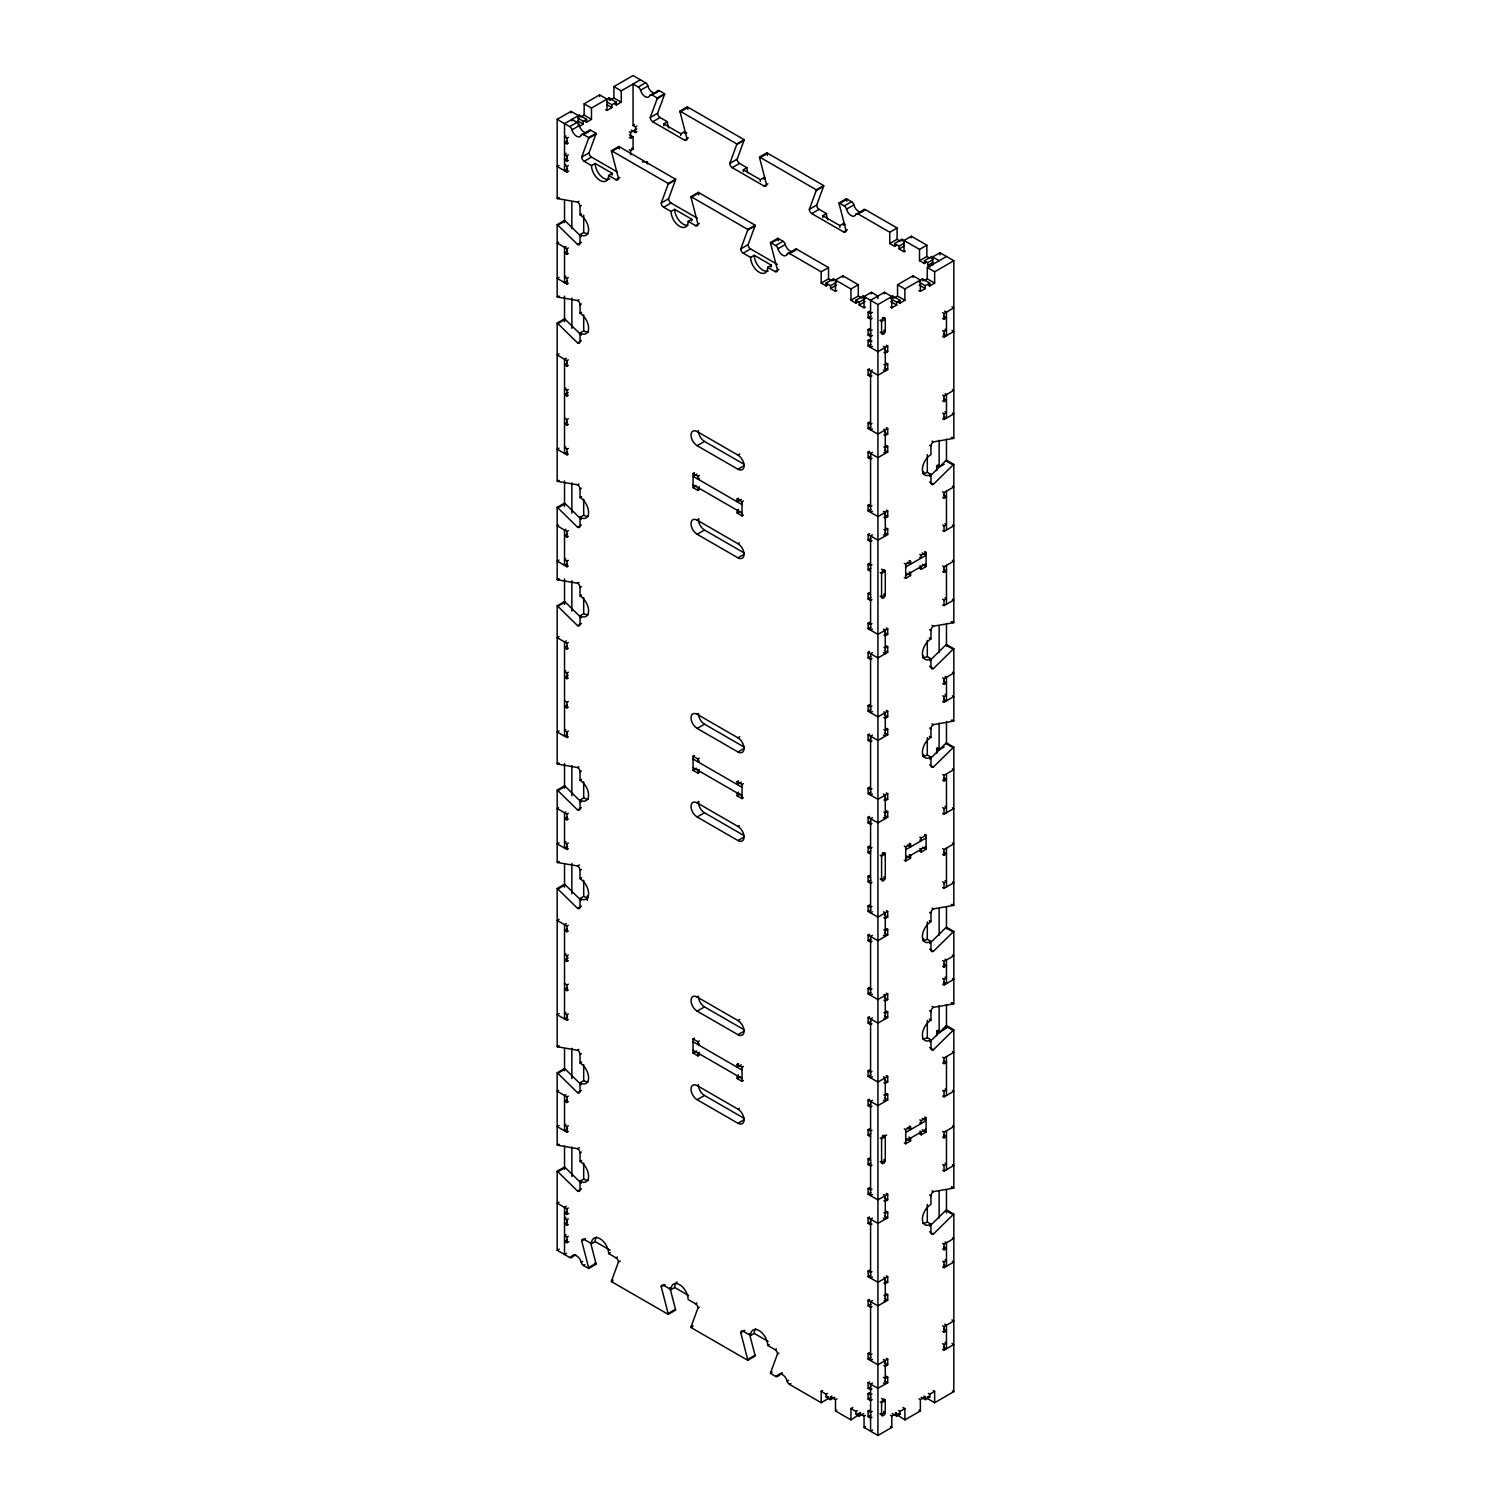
<?xml version="1.0" encoding="UTF-8"?>
<svg xmlns="http://www.w3.org/2000/svg" width="1511" height="1511" viewBox="0 0 1511 1511"><rect width="100%" height="100%" fill="white"/><g stroke="black" fill="none" stroke-linecap="round" stroke-linejoin="round"><path stroke-width="1.5" d="M591.5 165.568L595.164 163.452L612.314 173.349L608.631 175.465A12.126 6.988 60 0 1 600.056 180.413A12.126 6.988 60 0 1 591.5 165.568L584.153 161.337A3.456 2.002 60 0 1 581.697 157.087L588.591 138.313A3.475 2.002 60 0 0 588.704 137.577L596.052 133.327L590.877 130.343A3.456 2.002 60 0 0 588.572 130.909A6.932 4.004 60 0 1 583.964 132.005A6.932 4.004 60 0 1 579.336 125.564A3.456 2.002 60 0 0 577.032 122.353L571.857 119.369L571.857 121.012M581.697 157.087L589.044 152.857L595.938 134.082A3.475 2.002 60 0 0 596.052 133.327M688.355 137.917L684.54 140.126L652.714 121.749A3.456 2.002 60 0 1 650.259 117.518L657.153 98.744A3.475 2.002 60 0 0 657.247 97.988L664.594 93.758L659.438 90.773A3.456 2.002 60 0 0 657.134 91.321A6.932 4.004 60 0 1 652.506 92.417A6.932 4.004 60 0 1 647.898 85.995A3.456 2.002 60 0 0 645.594 82.784L633.071 75.55L613.9 86.618L613.9 97.932L621.248 102.181L621.248 90.868L640.418 79.8M650.259 117.518L657.606 113.268L664.5 94.494A3.475 2.002 60 0 0 664.594 93.758M671.035 211.483L674.699 209.368L691.849 219.265L688.166 221.38A12.126 6.988 60 0 1 679.591 226.329A12.126 6.988 60 0 1 671.035 211.483L663.688 207.253A3.456 2.002 60 0 1 661.232 203.003L668.126 184.248A3.475 2.002 60 0 0 668.24 183.492L675.587 179.242L618.773 146.454L611.426 150.703A3.456 2.002 60 0 0 611.539 151.553L618.433 178.298A3.456 2.002 60 0 1 615.978 179.715L608.631 175.465M661.232 203.003L668.58 198.772L675.474 179.998A3.475 2.002 60 0 0 675.587 179.242M767.89 183.832L764.075 186.042L732.231 167.664A3.456 2.002 60 0 1 729.794 163.434L736.688 144.659A3.475 2.002 60 0 0 736.782 143.904L744.13 139.673L687.335 106.865L679.988 111.115A3.456 2.002 60 0 0 680.082 111.984L686.976 138.71A3.456 2.002 60 0 1 684.54 140.126M729.794 163.434L737.141 159.184L744.035 140.41A3.475 2.002 60 0 0 744.13 139.673M750.57 257.418L754.235 255.283L771.365 265.18L767.701 267.296A12.126 6.988 60 0 1 759.126 272.244A12.126 6.988 60 0 1 750.57 257.418L743.223 253.168A3.456 2.002 60 0 1 740.768 248.937L747.662 230.163A3.475 2.002 60 0 0 747.775 229.408L755.103 225.177L698.309 192.369L690.961 196.619A3.456 2.002 60 0 0 691.056 197.488L697.969 224.214A3.456 2.002 60 0 1 695.513 225.63L688.166 221.38M740.768 248.937L748.115 244.688L755.009 225.913A3.475 2.002 60 0 0 755.103 225.177M847.425 229.748L843.61 231.957L811.766 213.58A3.456 2.002 60 0 1 809.329 209.349L816.223 190.575A3.475 2.002 60 0 0 816.318 189.819L823.665 185.589L766.87 152.8L759.523 157.031A3.456 2.002 60 0 0 759.617 157.899L766.511 184.625A3.456 2.002 60 0 1 764.075 186.042M809.329 209.349L816.677 205.099L823.571 186.344A3.475 2.002 60 0 0 823.665 185.589M669.864 1287.561L675.474 1309.282A3.475 2.002 60 0 1 675.587 1310.15L668.24 1314.381L611.426 1281.592A3.456 2.002 60 0 1 611.539 1280.837L618.433 1262.063L620.265 1261.005M749.399 1333.476L755.009 1355.197A3.475 2.002 60 0 1 755.103 1356.066L747.775 1360.297L690.961 1327.508A3.456 2.002 60 0 1 691.056 1326.752L697.969 1307.997L699.347 1307.204M828.538 1396.863L828.538 1398.468L821.191 1402.699L789.516 1384.397A3.456 2.002 60 0 1 787.212 1381.186A6.932 4.004 60 0 0 782.585 1374.746A6.932 4.004 60 0 0 777.976 1375.86A3.456 2.002 60 0 1 775.653 1376.408L770.497 1373.423A3.456 2.002 60 0 1 770.591 1372.687L777.504 1353.913L778.864 1353.119M929.775 476.437L945.773 460.723A3.475 2.002 -60 0 1 946.472 460.194L953.819 464.444L953.819 622.475A3.456 2.002 -60 0 1 953.12 622.759L933.42 626.177L932.041 625.384M929.586 482.085L933.42 484.294L953.12 464.954A3.475 2.002 -60 0 1 953.819 464.444M929.775 660.723L945.773 645.008A3.475 2.002 -60 0 1 946.472 644.479L953.819 648.729L953.819 720.917A3.456 2.002 -60 0 1 953.12 721.2L933.42 724.619L932.041 723.826M929.586 666.37L933.42 668.58L953.12 649.239A3.475 2.002 -60 0 1 953.819 648.729M929.775 759.145L945.773 743.45A3.475 2.002 -60 0 1 946.472 742.921L953.819 747.152L953.819 905.202A3.456 2.002 -60 0 1 953.12 905.486L933.42 908.904L932.041 908.111M929.586 764.812L933.42 767.021L953.12 747.681A3.475 2.002 -60 0 1 953.819 747.152M929.775 943.45L945.773 927.735A3.475 2.002 -60 0 1 946.472 927.206L953.819 931.437L953.819 1003.644A3.456 2.002 -60 0 1 953.12 1003.927L933.42 1007.346L932.041 1006.534M929.586 949.097L933.42 951.307L953.12 931.966A3.475 2.002 -60 0 1 953.819 931.437M929.775 1041.872L945.773 1026.158A3.475 2.002 -60 0 1 946.472 1025.648L953.819 1029.879L953.819 1187.929A3.475 2.002 -60 0 1 953.12 1188.213L933.42 1191.631L932.041 1190.819M929.586 1047.539L933.42 1049.748L953.12 1030.408A3.475 2.002 -60 0 1 953.819 1029.879M929.775 1226.158L945.773 1210.443A3.456 2.002 -60 0 1 946.472 1209.933L953.819 1214.164L953.819 1391.631L934.648 1402.699L927.301 1398.468L927.301 1396.863M929.586 1231.824L933.42 1234.034L953.12 1214.693A3.456 2.002 -60 0 1 953.819 1214.164M578.959 201.303L577.58 202.096L557.88 198.678A3.456 2.002 60 0 1 557.181 198.394L557.181 119.369L571.045 111.361L578.392 115.61L578.392 126.206M584.153 103.806L591.481 108.037L591.481 119.35L584.153 115.119L584.153 103.806L599.621 94.872L606.969 99.103L606.969 110.416L605.59 109.623M585.21 121.39L586.589 122.183L586.589 119.35L579.242 115.119L564.528 123.619L564.528 170.724L567.588 168.968M591.481 108.037L609.009 97.932L616.337 102.181L616.337 104.996L614.977 104.202M580.772 117.046L584.153 115.119M609.613 100.406L613.9 97.932M557.181 119.369L569.685 126.603L577.032 122.353M636.905 126.112L635.527 126.905L633.071 125.489L633.071 84.03L638.246 87.015L645.594 82.765M577.788 118.085L583.284 121.258L586.589 119.35M606.799 101.841L611.861 104.769L616.337 102.181M569.685 126.603A3.456 2.002 60 0 1 571.989 129.814L579.336 125.564M638.246 87.015A3.456 2.002 60 0 1 640.551 90.226L647.898 85.995M579.62 126.206L583.284 124.091L583.284 121.258M586.589 122.183L591.481 119.35M606.969 110.416L611.861 107.583L611.861 104.769M616.337 104.996L621.248 102.181M565.907 136.009L564.528 136.802L566.965 138.219L568.344 137.425M567.267 140.863L564.528 142.468L566.965 143.866L568.344 143.073M571.989 129.814A6.932 4.004 60 0 0 576.616 136.254A6.932 4.004 60 0 0 581.225 135.14L588.572 130.909M640.551 90.226A6.932 4.004 60 0 0 645.159 96.666A6.932 4.004 60 0 0 649.787 95.571L657.134 91.321M581.225 135.14A3.456 2.002 60 0 1 583.529 134.592L590.877 130.343M649.787 95.571A3.456 2.002 60 0 1 652.091 95.004L659.438 90.773M588.591 138.313L595.938 134.082M657.153 98.744L664.5 94.494M566.134 153.31L564.528 154.235L566.965 155.652L568.344 154.859M567.267 158.296L564.528 159.902L566.965 161.318L568.344 160.506M559.013 165.436L557.181 166.493L566.965 172.141L568.797 171.083M565.907 164.283L564.528 165.077L566.965 166.493L568.344 165.7M633.071 125.489L634.45 124.695M629.256 131.778L630.635 132.571L636.754 129.039M584.153 161.337L591.5 157.087L617.357 172.027M652.714 121.749L660.043 117.518L667.39 121.749A12.126 6.988 60 0 0 668.787 127.982M631.239 130.097L635.527 132.571L636.905 131.778M629.256 137.425L630.635 138.219L633.071 136.802L633.071 149.06L630.635 150.477L629.256 149.683M611.539 151.553L618.868 147.322A3.456 2.002 60 0 1 618.773 146.454M680.082 111.984L687.429 107.734A3.456 2.002 60 0 1 687.335 106.865M663.858 125.753A12.126 6.988 60 0 1 663.726 123.864L667.39 121.749M557.181 198.394L558.56 197.601M557.88 198.678L559.259 197.884M680.724 135.48A12.126 6.988 60 0 0 680.857 133.761L684.54 131.646L686.825 132.968M615.978 179.715L619.812 177.505M642.439 161.866L647.52 161.715M581.225 236.641L565.227 220.927A3.475 2.002 60 0 0 564.528 220.398L557.181 224.629A3.475 2.002 60 0 1 557.88 225.158L577.58 244.499A3.456 2.002 60 0 0 580.035 243.082L580.035 234.602A12.126 6.988 60 0 0 588.591 229.653A12.126 6.988 60 0 0 580.035 214.808L580.035 206.327L581.414 205.534M557.88 225.158L565.227 220.927M580.035 214.808L581.641 213.882M558.56 242.27L557.181 243.063L566.965 248.711L568.344 247.917M580.035 234.602L583.699 232.486A12.126 6.988 60 0 0 588.383 233.582M668.126 184.248L675.474 179.998M736.688 144.659L744.035 140.41M565.907 246.501L564.528 247.313L564.528 282.651L567.588 280.876M577.58 244.499L581.414 242.289M567.267 251.374L564.528 252.96L566.965 254.377L568.344 253.584M663.688 207.253L671.035 203.003L697.345 218.207M732.231 167.664L739.578 163.434L746.925 167.664A12.126 6.988 60 0 0 747.888 172.764M691.056 197.488L698.403 193.238A3.456 2.002 60 0 1 698.309 192.369M759.617 157.899L766.965 153.669A3.456 2.002 60 0 1 766.87 152.8M743.393 171.668A12.126 6.988 60 0 1 743.261 169.799L746.925 167.664M559.013 277.344L557.181 278.402L566.965 284.049L568.344 283.256M565.907 276.192L564.528 276.985L566.965 278.402L568.344 277.608M557.181 224.629L557.181 296.836L558.56 296.043M760.26 181.396A12.126 6.988 60 0 0 760.392 179.677L764.075 177.561L765.454 178.355M557.181 296.836A3.456 2.002 60 0 0 557.88 297.119L559.259 296.326M695.513 225.63L699.347 223.42M557.88 297.119L577.58 300.519L578.959 299.726M581.225 335.064L565.227 319.35A3.475 2.002 60 0 0 564.528 318.84L557.181 323.071A3.475 2.002 60 0 1 557.88 323.6L577.58 342.94A3.456 2.002 60 0 0 580.035 341.524L580.035 333.043A12.126 6.988 60 0 0 588.591 328.095A12.126 6.988 60 0 0 580.035 313.249L580.035 304.769L581.414 303.975M557.88 323.6L565.227 319.35M580.035 313.249L581.641 312.324M747.662 230.163L755.009 225.913M816.223 190.575L823.571 186.344M580.035 333.043L583.699 330.928A12.126 6.988 60 0 0 588.383 332.023M559.013 353.914L557.181 354.972L566.965 360.638L568.344 359.826M577.58 342.94L581.414 340.731M743.223 253.168L750.57 248.937L777.334 264.387M811.766 213.58L819.113 209.349L826.46 213.58A12.126 6.988 60 0 0 827.858 219.813M566.361 358.164L564.528 359.221L564.528 453.451L567.588 451.695M770.497 242.534L777.844 238.285L783 241.269A3.456 2.002 60 0 1 785.304 244.499A6.932 4.004 60 0 0 789.932 250.92A6.932 4.004 60 0 0 794.54 249.825A3.456 2.002 60 0 1 796.864 249.277L828.538 267.56L828.538 278.874L821.191 283.105L821.191 271.81L789.516 253.508A3.456 2.002 60 0 0 787.212 254.056A6.932 4.004 60 0 1 782.585 255.17A6.932 4.004 60 0 1 777.976 248.729A3.456 2.002 60 0 0 775.653 245.519L770.497 242.534A3.456 2.002 60 0 0 770.591 243.403L777.504 270.129A3.456 2.002 60 0 1 775.049 271.546L767.701 267.296M839.058 202.946L846.406 198.715L851.562 201.7A3.456 2.002 60 0 1 853.866 204.91A6.932 4.004 60 0 0 858.494 211.351A6.932 4.004 60 0 0 863.102 210.237A3.456 2.002 60 0 1 865.406 209.689L897.1 227.991L897.1 239.286L889.752 243.535L889.752 232.222L858.059 213.92A3.456 2.002 60 0 0 855.755 214.486A6.932 4.004 60 0 1 851.146 215.582A6.932 4.004 60 0 1 846.519 209.141A3.456 2.002 60 0 0 844.215 205.93L839.058 202.946A3.456 2.002 60 0 0 839.153 203.815L846.047 230.56A3.456 2.002 60 0 1 843.61 231.957M770.591 243.403L777.938 239.154A3.456 2.002 60 0 1 777.844 238.285M839.153 203.815L846.5 199.584A3.456 2.002 60 0 1 846.406 198.715M567.267 363.282L564.528 364.869L566.965 366.285L568.344 365.492M822.928 217.584A12.126 6.988 60 0 1 822.796 215.714L826.46 213.58M775.653 245.519L783 241.269M844.215 205.93L851.562 201.7M777.976 248.729L785.323 244.499M846.519 209.141L853.866 204.91M787.212 254.056L794.54 249.825M855.755 214.486L863.102 210.237M789.516 253.508L796.864 249.277M858.059 213.92L865.406 209.689M839.795 227.33A12.126 6.988 60 0 0 839.927 225.611L843.61 223.477L845.442 224.535M565.907 388.1L564.528 388.894L566.965 390.31L568.344 389.517M775.049 271.546L778.864 269.336M568.193 392.444L564.528 394.56L566.965 395.976L568.344 395.183M821.191 271.81L828.538 267.56M889.752 232.222L897.1 227.991M564.528 418.113L566.965 419.529L568.344 418.736M567.267 422.173L564.528 423.779L566.965 425.177L568.344 424.383M827.48 285.145L826.101 285.938L826.101 283.105L833.449 278.874L850.957 288.979L858.305 284.748L858.305 296.043L850.957 300.292L850.957 288.979M896.023 245.556L894.663 246.369L894.663 243.535L901.991 239.286L919.519 249.409L926.847 245.16L926.847 256.473L919.519 260.704L919.519 249.409M858.305 284.748L842.836 275.814L835.489 280.045L835.489 291.359L836.867 290.565M926.847 245.16L911.379 236.226L904.031 240.476L904.031 251.77L905.41 250.977M826.101 283.105L830.578 285.711L836.546 282.255M894.663 243.535L899.139 246.123L904.201 243.214M830.578 285.711L830.578 288.525L836.546 285.088M899.139 246.123L899.139 248.956L904.201 246.029M559.013 448.163L557.181 449.22L566.965 454.868L568.344 454.074M565.907 447.01L564.528 447.804L566.965 449.22L568.344 448.427M857.228 302.332L855.849 303.125L855.849 300.292L863.197 296.043L877.929 304.561L892.642 296.043L899.989 300.292L899.989 303.125L898.611 302.332M925.79 262.744L924.411 263.537L924.411 260.704L931.758 256.473L939.143 260.723M877.929 298.555L877.929 296.08L871.394 292.303L864.046 296.534L864.046 307.847L865.425 307.054M932.041 441.099L933.42 441.892L953.12 438.473A3.456 2.002 -60 0 0 953.819 438.19L953.819 260.723L939.955 252.715L932.608 256.964L932.608 265.445M855.849 300.292L859.155 302.2L865.123 298.744M924.411 260.704L927.716 262.612L933.212 259.439M859.155 302.2L859.155 305.033L865.123 301.577M927.716 262.612L927.716 265.445L933.212 262.272M557.181 323.071L557.181 481.121L558.56 480.328M890.413 307.054L891.792 307.847L891.792 296.534L884.445 292.303L870.582 300.311L870.582 347.436L872.414 346.378M897.553 284.748L904.9 288.979L904.9 300.292L897.553 296.043L897.553 284.748L913.022 275.814L920.369 280.045L920.369 291.359L918.99 290.565M953.819 260.723L934.648 271.81L934.648 283.105L927.301 278.874L927.301 267.56L946.472 256.492M557.181 481.121A3.456 2.002 60 0 0 557.88 481.405L559.259 480.611M904.9 288.979L922.409 278.874L929.756 283.105L929.756 285.938L928.377 285.145M872.187 318.235L870.582 319.161L868.126 317.744L868.126 312.097L869.505 311.304M893.87 298.177L897.553 296.043M923.939 280.819L927.301 278.874M872.414 312.437L870.582 313.514L868.126 312.097M557.88 481.405L577.58 484.823L578.959 484.011M868.126 317.744L870.884 316.158M890.735 298.744L896.703 302.2L899.989 300.292M919.292 282.255L925.261 285.711L929.756 283.105M891.792 307.847L896.703 305.033L896.703 302.2M899.989 303.125L904.9 300.292M920.369 291.359L925.261 288.525L925.261 285.711M929.756 285.938L934.648 283.105M581.225 519.35L565.227 503.635A3.475 2.002 60 0 0 564.528 503.125L557.181 507.356A3.475 2.002 60 0 1 557.88 507.885L577.58 527.226A3.456 2.002 60 0 0 580.035 525.809L580.035 517.329A12.126 6.988 60 0 0 588.591 512.38A12.126 6.988 60 0 0 580.035 497.535L580.035 489.054L581.414 488.261M557.88 507.885L565.227 503.635M872.414 335.536L870.582 336.594L868.126 335.178L868.126 329.53L869.505 328.737M580.035 497.535L581.641 496.609M872.187 330.021L870.582 330.947L868.126 329.53M744.375 465.539L737.954 469.241L697.138 445.688A8.65 5.005 60 0 1 691.018 435.074A8.65 5.005 60 0 1 697.138 431.542L698.516 430.748M868.126 335.178L870.884 333.591M883.897 352.29L885.276 353.083L887.712 351.666L887.712 346.019L877.929 351.666L868.126 346.019L868.126 340.372L869.505 339.578M871.96 340.976L870.582 341.769L868.126 340.372M558.56 524.997L557.181 525.79L566.965 531.438L568.344 530.644M868.126 346.019L870.884 344.432M697.138 445.688L704.485 441.439L744.016 464.274M580.035 517.329L583.699 515.213A12.126 6.988 60 0 0 588.383 516.309M565.907 529.228L564.528 530.021L564.528 565.36L567.588 563.603M942.656 312.72L944.035 313.514L953.819 307.847L951.987 306.79M577.58 527.226L581.414 525.016M567.267 534.101L564.528 535.687L566.965 537.104L568.344 536.311M942.656 318.368L944.035 319.161L946.472 317.744L943.733 316.158M871.96 375.861L870.582 376.655L868.126 375.238L868.126 369.572L869.505 368.778M699.347 489.658L697.969 490.452L693.058 487.619L693.058 473.491L694.437 472.679M872.433 369.931L870.582 370.988L870.582 429.898L872.414 428.841M696.987 474.057L693.058 476.305L742.033 504.58M868.126 375.238L870.884 373.651M868.126 369.572L877.929 375.238L887.712 369.572L887.712 363.924L885.276 365.341L883.897 364.548M942.656 330.626L944.035 331.419L946.472 330.002L945.093 329.209M693.058 473.491L697.969 476.305L699.347 475.512M697.138 431.542L737.954 455.113L739.786 454.037M699.347 478.345L697.969 479.138L697.969 476.305M942.656 336.273L944.035 337.066L953.819 331.419L951.987 330.361M559.013 560.071L557.181 561.129L566.965 566.776L568.344 565.983M565.907 558.919L564.528 559.712L566.965 561.129L568.344 560.335M693.058 487.619L696.269 485.768M699.347 486.825L697.969 487.619L697.969 490.452M557.181 507.356L557.181 579.563L558.56 578.751M557.181 579.563A3.456 2.002 60 0 0 557.88 579.846L559.259 579.053M557.88 579.846L577.58 583.246L578.959 582.453M581.225 617.791L565.227 602.077A3.475 2.002 60 0 0 564.528 601.567L557.181 605.798A3.475 2.002 60 0 1 557.88 606.327L577.58 625.667A3.456 2.002 60 0 0 580.035 624.251L580.035 615.77A12.126 6.988 60 0 0 588.591 610.822A12.126 6.988 60 0 0 580.035 595.976L580.035 587.496L581.414 586.702M744.375 554.121L737.954 557.823L697.138 534.271A8.65 5.005 60 0 1 691.018 523.675A8.65 5.005 60 0 1 697.138 520.124L698.989 519.066M883.897 434.752L885.276 435.546L887.712 434.129L887.712 428.482L877.929 434.129L868.126 428.482L868.126 422.834L869.505 422.022M741.278 499.367L737.141 501.746L737.141 498.932L738.52 498.139M871.96 423.439L870.582 424.232L868.126 422.834M557.88 606.327L565.227 602.077M868.126 428.482L870.884 426.895M737.141 498.932L742.033 501.746L743.412 500.953M580.035 595.976L581.641 595.051M738.52 509.434L737.141 510.227L737.141 513.06L742.033 515.893L743.412 515.1M697.138 534.271L704.485 530.021L744.016 552.856M737.141 513.06L739.899 511.474M942.656 395.164L944.035 395.976L953.819 390.31L952.44 389.517M942.656 400.831L944.035 401.624L946.472 400.207L943.733 398.621M580.035 615.77L583.699 613.636A12.126 6.988 60 0 0 588.383 614.731M871.96 458.305L870.582 459.117L868.126 457.701L868.126 452.035L869.505 451.241M872.414 452.393L870.582 453.451L870.582 512.361L872.433 511.285M577.58 625.667L581.414 623.457M868.126 457.701L870.884 456.114M868.126 452.035L877.929 457.701L887.712 452.035L887.712 446.387L885.276 447.804L883.897 447.01M942.656 413.07L944.035 413.882L946.472 412.465L945.093 411.672M559.013 636.641L557.181 637.699L566.965 643.346L568.344 642.553M942.656 418.736L944.035 419.529L953.819 413.882L952.44 413.07M566.361 640.872L564.528 641.948L564.528 736.178L567.588 734.422M697.138 520.124L737.954 543.696L739.332 542.902M567.267 646.009L564.528 647.596L566.965 649.012L568.344 648.219M565.907 670.827L564.528 671.621L566.965 673.037L568.344 672.244M568.193 675.153L564.528 677.287L566.965 678.703L568.344 677.891M883.897 517.215L885.276 518.009L887.712 516.592L887.712 510.945L877.929 516.592L868.126 510.945L868.126 505.278L869.505 504.485M936.688 470.658L936.688 465.709L938.067 464.916M871.96 505.902L870.582 506.695L868.126 505.278M936.688 465.709L939.143 467.126L944.186 464.198M868.126 510.945L870.884 509.358M564.528 700.84L566.965 702.256L568.344 701.463M567.267 704.9L564.528 706.487L566.965 707.904L568.344 707.11M871.96 540.768L870.582 541.561L868.126 540.164L868.126 534.497L869.505 533.704M942.656 491.774L944.035 492.567L953.819 486.92L952.44 486.108M872.414 534.856L870.582 535.914L870.582 630.163L872.414 629.105M868.126 540.164L870.884 538.558M868.126 534.497L877.929 540.164L887.712 534.497L887.712 528.85L885.276 530.267L883.897 529.473M942.656 497.421L944.035 498.214L946.472 496.798L943.733 495.211M559.013 730.89L557.181 731.947L566.965 737.595L568.344 736.801M565.907 729.737L564.528 730.531L566.965 731.947L568.344 731.154M870.582 571.252L868.126 569.836L868.126 564.189L869.505 563.395M871.96 564.812L870.582 565.605L868.126 564.189M868.126 569.836L870.884 568.249M942.656 524.997L944.035 525.79L946.472 524.374L945.093 523.58M942.656 530.644L944.035 531.438L953.819 525.79L952.44 524.997M557.181 605.798L557.181 763.848L558.56 763.036M557.181 763.848A3.456 2.002 60 0 0 557.88 764.132L559.259 763.338M904.315 563.376L905.693 564.17L910.585 561.355L910.585 564.17L907.374 562.319M919.821 554.424L921.2 555.217L926.092 552.403L926.092 566.531L921.2 569.364L919.821 568.57M905.675 567.022L926.073 555.236L922.163 552.969M871.96 599.678L870.582 600.471L868.126 599.055L868.126 593.407L869.505 592.614M905.675 575.502L926.073 563.716M868.126 599.055L870.884 597.468M557.88 764.132L577.58 767.531L578.959 766.738M904.315 577.523L905.693 578.316L910.585 575.483L910.585 572.669L909.206 571.857M581.225 802.077L565.227 786.362A3.475 2.002 60 0 0 564.528 785.852L557.181 790.083A3.475 2.002 60 0 1 557.88 790.612L577.58 809.953A3.456 2.002 60 0 0 580.035 808.536L580.035 800.056A12.126 6.988 60 0 0 588.591 795.107A12.126 6.988 60 0 0 580.035 780.262L580.035 771.781L581.414 770.988M942.656 565.983L944.035 566.776L953.819 561.129L952.44 560.335M557.88 790.612L565.227 786.362M580.035 780.262L581.641 779.336M744.375 748.247L737.954 751.968L697.138 728.396A8.65 5.005 60 0 1 691.018 717.801A8.65 5.005 60 0 1 697.138 714.269L698.516 713.475M942.656 571.649L944.035 572.442L946.472 571.026L943.733 569.439M883.897 635.017L885.276 635.81L887.712 634.393L887.712 628.746L877.929 634.393L868.126 628.746L868.126 623.099L869.505 622.286M871.96 623.703L870.582 624.496L868.126 623.099M868.126 628.746L870.884 627.159M558.56 807.724L557.181 808.517L566.965 814.165L568.344 813.371M697.138 728.396L704.485 724.166L744.016 746.982M580.035 800.056L583.699 797.94A12.126 6.988 60 0 0 588.383 799.017M565.907 811.955L564.528 812.748L564.528 848.087L567.588 846.33M577.58 809.953L581.414 807.743M567.267 816.809L564.528 818.414L566.965 819.812L568.344 819.019M942.656 599.206L944.035 599.999L946.472 598.583L945.093 597.789M942.656 604.853L944.035 605.647L953.819 599.999L952.44 599.206M871.96 658.569L870.582 659.382L868.126 657.965L868.126 652.299L869.505 651.505M699.347 772.367L697.969 773.179L693.058 770.346L693.058 756.199L694.437 755.406M872.433 652.639L870.582 653.715L870.582 712.625L872.414 711.568M868.126 657.965L870.884 656.36M868.126 652.299L877.929 657.965L887.712 652.299L887.712 646.651L885.276 648.068L883.897 647.275M693.058 756.199L697.969 759.032L699.347 758.239M697.138 714.269L737.954 737.821L739.786 736.764M699.347 761.072L697.969 761.865L697.969 759.032M559.013 842.798L557.181 843.856L566.965 849.503L568.344 848.71M565.907 841.646L564.528 842.439L566.965 843.856L568.344 843.062M693.058 770.346L696.741 768.23M699.347 769.552L697.969 770.346L697.969 773.179M557.181 790.083L557.181 862.271L558.56 861.478M557.181 862.271A3.456 2.002 60 0 0 557.88 862.573L559.259 861.761M557.88 862.573L577.58 865.973L579.412 864.915M581.225 900.518L565.227 884.804A3.475 2.002 60 0 0 564.528 884.275L557.181 888.525A3.475 2.002 60 0 1 557.88 889.054L577.58 908.394A3.456 2.002 60 0 0 580.035 906.978L580.035 898.497A12.126 6.988 60 0 0 588.591 893.549A12.126 6.988 60 0 0 580.035 878.703L580.035 870.223L581.414 869.429M744.375 836.848L737.954 840.55L697.138 816.998A8.65 5.005 60 0 1 691.018 806.383A8.65 5.005 60 0 1 697.138 802.851L698.989 801.793M883.897 717.479L885.276 718.273L887.712 716.856L887.712 711.209L877.929 716.856L868.126 711.209L868.126 705.543L869.505 704.749M741.278 782.094L737.141 784.473L737.141 781.659L738.52 780.847M871.96 706.166L870.582 706.959L868.126 705.543M557.88 889.054L565.227 884.804M868.126 711.209L870.884 709.622M737.141 781.659L742.033 784.473L743.412 783.68M580.035 878.703L581.641 877.778M738.52 792.161L737.141 792.954L737.141 795.787L742.033 798.62L743.412 797.827M697.138 816.998L704.485 812.748L744.016 835.583M737.141 795.787L740.352 793.936M942.656 677.891L944.035 678.685L953.819 673.037L952.44 672.244M942.656 683.558L944.035 684.351L946.472 682.934L943.733 681.348M580.035 898.497L583.699 896.363A12.126 6.988 60 0 0 588.383 897.458M871.96 741.032L870.582 741.825L868.126 740.428L868.126 734.762L869.505 733.968M872.414 735.12L870.582 736.178L870.582 795.088L872.433 794.012M577.58 908.394L581.414 906.184M868.126 740.428L870.884 738.822M868.126 734.762L877.929 740.428L887.712 734.762L887.712 729.114L885.276 730.531L883.897 729.737M942.656 695.797L944.035 696.59L946.472 695.192L945.093 694.38M559.013 919.368L557.181 920.426L566.965 926.073L568.344 925.28M942.656 701.463L944.035 702.256L953.819 696.59L952.44 695.797M566.361 923.599L564.528 924.656L564.528 1018.905L567.588 1017.13M697.138 802.851L737.954 826.423L739.332 825.629M567.267 928.736L564.528 930.323L566.965 931.739L568.344 930.946M565.907 953.554L564.528 954.348L566.965 955.764L568.344 954.971M568.193 957.88L564.528 960.014L566.965 961.412L568.344 960.618M883.897 799.942L885.276 800.736L887.712 799.319L887.712 793.672L877.929 799.319L868.126 793.672L868.126 788.005L869.505 787.212M936.688 753.385L936.688 748.436L938.067 747.643M871.96 788.629L870.582 789.422L868.126 788.005M936.688 748.436L939.143 749.853L944.186 746.925M868.126 793.672L870.884 792.085M564.528 983.567L566.965 984.983L568.344 984.19M567.267 987.627L564.528 989.214L566.965 990.63L568.344 989.837M871.96 823.495L870.582 824.288L868.126 822.872L868.126 817.224L869.505 816.431M942.656 774.501L944.035 775.294L953.819 769.628L952.44 768.835M872.414 817.583L870.582 818.641L870.582 912.89L872.414 911.813M868.126 822.872L870.884 821.285M868.126 817.224L877.929 822.872L887.712 817.224L887.712 811.577L885.276 812.994L883.897 812.181M942.656 780.148L944.035 780.941L946.472 779.525L943.733 777.938M559.013 1013.598L557.181 1014.674L566.965 1020.322L568.344 1019.528M565.907 1012.464L564.528 1013.258L566.965 1014.655L568.344 1013.862M870.582 853.979L868.126 852.563L868.126 846.915L869.505 846.122M871.96 847.539L870.582 848.332L868.126 846.915M942.656 807.724L944.035 808.517L946.472 807.101L945.093 806.307M868.126 852.563L870.884 850.976M942.656 813.371L944.035 814.165L953.819 808.517L952.44 807.724M557.181 888.525L557.181 1046.556L558.56 1045.763M557.181 1046.556A3.456 2.002 60 0 0 557.88 1046.859L559.259 1046.046M904.315 846.103L905.693 846.897L910.585 844.082L910.585 846.897L907.374 845.046M919.821 837.151L921.2 837.944L926.092 835.13L926.092 849.258L921.2 852.091L919.821 851.297M905.675 849.749L926.073 837.963M871.96 882.405L870.582 883.198L868.126 881.782L868.126 876.134L869.505 875.341M905.675 858.229L926.073 846.443M868.126 881.782L870.884 880.195M557.88 1046.859L577.58 1050.258L578.959 1049.465M904.315 860.25L905.693 861.043L910.585 858.21L910.585 855.377L909.206 854.584M581.225 1084.804L565.227 1069.089A3.475 2.002 60 0 0 564.528 1068.579L557.181 1072.81A3.475 2.002 60 0 1 557.88 1073.339L577.58 1092.68A3.456 2.002 60 0 0 580.035 1091.263L580.035 1082.783A12.126 6.988 60 0 0 588.591 1077.834A12.126 6.988 60 0 0 580.035 1062.988L580.035 1054.508L581.414 1053.715M942.656 848.71L944.035 849.503L953.819 843.856L952.44 843.062M557.88 1073.339L565.227 1069.089M580.035 1062.988L581.641 1062.063M744.375 1030.974L737.954 1034.695L697.138 1011.123A8.65 5.005 60 0 1 691.018 1000.528A8.65 5.005 60 0 1 697.138 996.996L698.516 996.202M942.656 854.357L944.035 855.15L946.472 853.753L943.733 852.147M883.897 917.744L885.276 918.537L887.712 917.12L887.712 911.473L877.929 917.12L868.126 911.473L868.126 905.807L869.505 905.013M871.96 906.43L870.582 907.223L868.126 905.807M868.126 911.473L870.884 909.886M558.56 1090.432L557.181 1091.244L566.965 1096.892L568.344 1096.098M697.138 1011.123L704.485 1006.893L744.016 1029.709M580.035 1082.783L583.699 1080.648A12.126 6.988 60 0 0 588.383 1081.744M565.907 1094.682L564.528 1095.475L564.528 1130.814L567.588 1129.057M577.58 1092.68L581.414 1090.47M567.267 1099.536L564.528 1101.122L566.965 1102.539L568.344 1101.746M942.656 881.933L944.035 882.726L946.472 881.31L945.093 880.516M942.656 887.58L944.035 888.374L953.819 882.726L952.44 881.933M871.96 941.296L870.582 942.09L868.126 940.692L868.126 935.026L869.505 934.232M699.347 1055.094L697.969 1055.887L693.058 1053.073L693.058 1038.926L694.437 1038.133M872.433 935.366L870.582 936.442L870.582 995.333L872.414 994.276M868.126 940.692L870.884 939.086M868.126 935.026L877.929 940.692L887.712 935.026L887.712 929.378L885.276 930.795L883.897 930.002M693.058 1038.926L697.969 1041.759L699.347 1040.966M697.138 996.996L737.954 1020.548L739.786 1019.491M699.347 1043.799L697.969 1044.592L697.969 1041.759M559.013 1125.525L557.181 1126.583L566.965 1132.23L568.344 1131.437M565.907 1124.373L564.528 1125.166L566.965 1126.583L568.344 1125.789M693.058 1053.073L696.741 1050.938M699.347 1052.279L697.969 1053.073L697.969 1055.887M557.181 1072.81L557.181 1144.998L558.56 1144.205M557.181 1144.998A3.456 2.002 60 0 0 557.88 1145.281L559.259 1144.488M557.88 1145.281L577.58 1148.7L579.412 1147.642M581.225 1183.245L565.227 1167.531A3.475 2.002 60 0 0 564.528 1167.002L557.181 1171.252A3.475 2.002 60 0 1 557.88 1171.762L577.58 1191.102A3.456 2.002 60 0 0 580.035 1189.705L580.035 1181.205A12.126 6.988 60 0 0 588.591 1176.276A12.126 6.988 60 0 0 580.035 1161.43L580.035 1152.95L581.414 1152.138M744.375 1119.557L737.954 1123.277L697.138 1099.725A8.65 5.005 60 0 1 691.018 1089.11A8.65 5.005 60 0 1 697.138 1085.578L698.516 1084.785M883.897 1000.206L885.276 1001L887.712 999.583L887.712 993.936L877.929 999.583L868.126 993.936L868.126 988.27L869.505 987.476M741.278 1064.821L737.141 1067.2L737.141 1064.367L738.52 1063.574M871.96 988.893L870.582 989.686L868.126 988.27M557.88 1171.762L565.227 1167.531M868.126 993.936L870.884 992.33M737.141 1064.367L742.033 1067.2L743.412 1066.407M580.035 1161.43L581.641 1160.505M738.52 1074.888L737.141 1075.681L737.141 1078.514L742.033 1081.347L743.412 1080.535M697.138 1099.725L704.485 1095.475L744.016 1118.291M737.141 1078.514L740.352 1076.663M942.656 960.618L944.035 961.412L953.819 955.764L952.44 954.971M942.656 966.284L944.035 967.078L946.472 965.661L943.733 964.075M580.035 1181.205L583.699 1179.09A12.126 6.988 60 0 0 588.383 1180.185M871.96 1023.759L870.582 1024.552L868.126 1023.136L868.126 1017.489L869.505 1016.695M872.414 1017.847L870.582 1018.905L870.582 1077.796L872.433 1076.739M868.126 1023.136L870.884 1021.549M868.126 1017.489L877.929 1023.136L887.712 1017.489L887.712 1011.841L885.276 1013.258L883.897 1012.446M942.656 978.524L944.035 979.317L946.472 977.9L945.093 977.107M577.58 1191.102L581.414 1188.893M559.013 1202.095L557.181 1203.153L566.965 1208.8L568.344 1208.007M942.656 984.19L944.035 984.983L953.819 979.317L952.44 978.524M566.361 1206.326L564.528 1207.383L564.528 1254.508L566.568 1253.337M697.138 1085.578L737.954 1109.15L739.332 1108.337M567.267 1211.444L564.528 1213.05L566.965 1214.447L568.797 1213.39M565.907 1217.432L564.528 1218.225L566.965 1219.641L568.344 1218.848M567.267 1222.286L564.528 1223.872L566.965 1225.289L568.344 1224.496M566.134 1234.733L564.528 1235.658L566.965 1237.075L568.344 1236.281M567.267 1239.719L564.528 1241.324L566.965 1242.722L568.797 1241.664M557.181 1171.252L557.181 1250.277L559.221 1249.087M883.897 1082.669L885.276 1083.463L887.712 1082.046L887.712 1076.399L877.929 1082.046L868.126 1076.399L868.126 1070.732L869.505 1069.939M936.688 1035.753L936.688 1031.163L938.067 1030.351M871.96 1071.356L870.582 1072.149L868.126 1070.732M936.688 1031.163L939.143 1032.561L945.093 1029.123M590.763 1243.307L595.938 1263.366A3.475 2.002 60 0 1 596.052 1264.235L588.704 1268.466A3.475 2.002 60 0 0 588.591 1267.597L581.697 1240.871L585.531 1238.661M868.126 1076.399L870.884 1074.793M581.697 1240.871A3.456 2.002 60 0 1 584.153 1239.454L591.5 1243.704L595.164 1241.57A12.126 6.988 60 0 1 596.562 1236.961M557.181 1250.277L569.685 1257.492L571.517 1256.434M571.989 1256.17L574.274 1254.848M569.685 1257.492A3.456 2.002 60 0 0 571.989 1256.944L575.672 1254.81M571.989 1256.944A6.932 4.004 60 0 1 576.616 1255.83A6.932 4.004 60 0 1 581.225 1262.271L582.604 1261.477M871.96 1106.222L870.582 1107.015L868.126 1105.599L868.126 1099.951L869.505 1099.158M581.225 1262.271A3.456 2.002 60 0 0 583.529 1265.481L584.908 1264.688M942.656 1057.228L944.035 1058.021L953.819 1052.355L952.44 1051.562M872.414 1100.31L870.582 1101.368L870.582 1195.598L872.414 1194.54M591.5 1243.704A12.126 6.988 60 0 1 600.056 1238.756A12.126 6.988 60 0 1 608.631 1253.582L610.236 1252.657M868.126 1105.599L870.884 1104.012M868.126 1099.951L877.929 1105.599L887.712 1099.951L887.712 1094.304L885.276 1095.702L883.897 1094.908M588.591 1267.597L595.938 1263.366M942.656 1062.875L944.035 1063.668L946.472 1062.252L943.733 1060.665M608.631 1253.582L615.978 1257.832L617.357 1257.039M870.582 1136.706L868.126 1135.29L868.126 1129.642L869.505 1128.849M871.96 1130.247L870.582 1131.059L868.126 1129.642M611.539 1280.837L612.899 1280.044M611.426 1281.592L612.805 1280.799M942.656 1090.432L944.035 1091.225L946.472 1089.828L945.093 1089.034M868.126 1135.29L870.884 1133.703M942.656 1096.098L944.035 1096.892L953.819 1091.225L952.44 1090.432M882.764 1137.197L886.636 1134.969M904.315 1128.83L905.693 1129.624L910.585 1126.79L910.585 1129.624L907.374 1127.773M919.821 1119.878L921.2 1120.671L926.092 1117.838L926.092 1131.985L921.2 1134.818L919.821 1134.005M905.675 1132.457L926.073 1120.69L922.163 1118.423M871.96 1165.132L870.582 1165.925L868.126 1164.509L868.126 1158.843L869.505 1158.049M905.675 1140.937L926.073 1129.17M868.126 1164.509L870.884 1162.922M904.315 1142.958L905.693 1143.77L910.585 1140.937L910.585 1138.104L908.753 1137.046M668.24 1314.381A3.475 2.002 60 0 0 668.126 1313.512L661.232 1286.786L665.067 1284.577M661.232 1286.786A3.456 2.002 60 0 1 663.688 1285.37L671.035 1289.62L674.699 1287.485A12.126 6.988 60 0 1 677.211 1281.951M942.656 1131.437L944.035 1132.23L953.819 1126.583L952.44 1125.771M942.656 1137.084L944.035 1137.877L946.472 1136.461L943.733 1134.874M883.897 1200.471L885.276 1201.264L887.712 1199.847L887.712 1194.2L877.929 1199.847L868.126 1194.2L868.126 1188.534L869.505 1187.74M871.96 1189.157L870.582 1189.95L868.126 1188.534M868.126 1194.2L870.884 1192.595M668.126 1313.512L675.474 1309.282M671.035 1289.62A12.126 6.988 60 0 1 679.591 1284.671A12.126 6.988 60 0 1 688.166 1299.517L695.513 1303.747L696.892 1302.954M942.656 1164.66L944.035 1165.453L946.472 1164.037L945.093 1163.243M942.656 1170.307L944.035 1171.101L953.819 1165.453L952.44 1164.66M871.96 1224.023L870.582 1224.817L868.126 1223.4L868.126 1217.753L869.505 1216.959M872.433 1218.093L870.582 1219.169L870.582 1278.06L872.414 1277.003M868.126 1223.4L870.884 1221.813M868.126 1217.753L877.929 1223.4L887.712 1217.753L887.712 1212.105L885.276 1213.503L883.897 1212.71M691.056 1326.752L692.907 1325.695M690.961 1327.508L692.793 1326.45M747.775 1360.297A3.475 2.002 60 0 0 747.662 1359.447L740.768 1332.702L744.904 1330.322M740.768 1332.702A3.456 2.002 60 0 1 743.223 1331.285L750.57 1335.535L754.235 1333.42A12.126 6.988 60 0 1 755.632 1328.811M883.897 1282.933L885.276 1283.727L887.712 1282.31L887.712 1276.644L877.929 1282.31L868.126 1276.644L868.126 1270.997L869.505 1270.203M871.96 1271.62L870.582 1272.413L868.126 1270.997M868.126 1276.644L870.884 1275.057M750.57 1335.535A12.126 6.988 60 0 1 759.126 1330.587A12.126 6.988 60 0 1 767.701 1345.432L769.307 1344.507M942.656 1243.345L944.035 1244.139L953.819 1238.491L952.44 1237.698M747.662 1359.447L755.009 1355.197M942.656 1248.993L944.035 1249.786L946.472 1248.388L943.733 1246.783M767.701 1345.432L775.049 1349.663L776.427 1348.87M871.96 1306.486L870.582 1307.279L868.126 1305.863L868.126 1300.216L869.505 1299.422M872.414 1300.574L870.582 1301.632L870.582 1360.523L872.433 1359.466M868.126 1305.863L870.884 1304.276M868.126 1300.216L877.929 1305.863L887.712 1300.216L887.712 1294.568L885.276 1295.966L883.897 1295.173M942.656 1261.251L944.035 1262.044L946.472 1260.627L945.093 1259.834M942.656 1266.898L944.035 1267.71L953.819 1262.044L952.44 1261.251M770.591 1372.687L771.97 1371.875M770.497 1373.423L771.875 1372.63M775.653 1376.408L777.032 1375.614M777.504 1375.35L782.094 1372.706M777.976 1375.86L782.094 1373.48M787.212 1381.186L788.572 1380.393M789.516 1384.397L790.895 1383.604M883.897 1365.396L885.276 1366.19L887.712 1364.773L887.712 1359.107L877.929 1364.773L868.126 1359.107L868.126 1353.459L869.505 1352.666M871.96 1354.083L870.582 1354.876L868.126 1353.459M868.126 1359.107L870.884 1357.52M821.191 1402.699L821.191 1391.385L822.57 1390.592M821.191 1391.385L826.101 1394.219L827.48 1393.425M942.656 1325.808L944.035 1326.601L953.819 1320.954L951.987 1319.896M826.101 1394.219L826.101 1397.052L827.48 1396.258M834.714 1397.259L830.578 1399.639L830.578 1396.806L831.957 1396.013M942.656 1331.455L944.035 1332.249L946.472 1330.851L943.733 1329.246M830.578 1396.806L835.489 1399.639L836.867 1398.846M871.96 1388.949L870.582 1389.742L868.126 1388.326L868.126 1382.678L869.505 1381.885M872.414 1383.037L870.582 1384.095L870.582 1431.2L872.621 1430.029M868.126 1388.326L870.884 1386.739M868.126 1382.678L877.929 1388.326L887.712 1382.678L887.712 1377.012L885.276 1378.429L883.425 1377.371M942.656 1343.713L944.035 1344.507L946.472 1343.09L945.093 1342.297M835.489 1399.639L835.489 1410.953L836.867 1410.16M872.187 1399.658L870.582 1400.584L868.126 1399.167L868.126 1393.52L869.505 1392.726M942.656 1349.361L944.035 1350.154L953.819 1344.507L951.987 1343.449M871.96 1394.124L870.582 1394.917L868.126 1393.52M858.305 1415.108L850.957 1419.887L850.957 1408.573L852.79 1407.515M868.126 1399.167L870.884 1397.581M850.957 1408.573L855.849 1411.406L857.228 1410.594M855.849 1411.406L855.849 1414.22L857.228 1413.427M855.849 1414.22L859.155 1416.128L859.155 1413.295L860.533 1412.502M859.155 1416.128L863.744 1413.484M871.96 1417.224L870.582 1418.017L868.126 1416.6L868.126 1410.953L869.505 1410.16M859.155 1413.295L864.046 1416.128L865.425 1415.335M872.187 1411.425L870.582 1412.369L868.126 1410.953M868.126 1416.6L870.884 1415.014M864.046 1416.128L864.046 1427.442L865.425 1426.648M890.413 1415.335L891.792 1416.128L896.703 1413.295L896.703 1416.128L899.989 1414.22L899.989 1411.406L904.9 1408.573L904.9 1419.887L897.553 1415.108M918.99 1398.846L920.369 1399.639L925.261 1396.806L925.261 1399.639L921.124 1397.259M928.377 1393.425L929.756 1394.219L934.648 1391.385L934.648 1402.699M925.261 1399.639L929.756 1397.052L929.756 1394.219M864.046 1427.442L877.929 1435.45L891.792 1427.442L891.792 1416.128M904.9 1419.887L920.369 1410.953L920.369 1399.639M652.091 95.004L657.247 97.988M679.988 111.115L736.782 143.904M759.523 157.031L816.318 189.819M897.1 239.286L900.159 241.061M926.847 256.473L929.907 258.23M889.752 243.535L894.663 246.369M899.139 248.956L904.031 251.77M919.519 260.704L924.411 263.537M927.716 265.445L930.153 266.861M613.9 86.618L621.248 90.868M927.301 267.56L934.648 271.81M663.726 123.864L680.857 133.761M743.261 169.799L760.392 179.677M822.796 215.714L839.927 225.611M606.799 104.675L611.861 107.583M919.292 285.088L925.261 288.525M944.639 311.039L946.472 312.097L946.472 335.65L943.412 333.893M629.407 134.687L633.071 136.802M631.692 148.267L633.071 149.06M577.788 120.899L583.284 124.091M890.735 301.577L896.703 305.033M583.529 134.592L588.704 137.577M611.426 150.703L668.24 183.492M690.961 196.619L747.775 229.408M828.538 278.874L831.919 280.819M858.305 296.043L861.969 298.177M882.972 317.48L885.276 318.821L885.276 330.947A2.588 1.492 -60 0 1 883.425 334.12A2.588 1.492 -60 0 1 881.593 333.062L880.214 332.269M882.972 317.839L885.276 319.161L881.593 321.276L880.214 320.483M821.191 283.105L826.101 285.938M830.578 288.525L835.489 291.359M850.957 300.292L855.849 303.125M859.155 305.033L864.046 307.847M880.214 320.143L881.593 320.936L881.593 333.062L885.276 330.947L883.897 330.154M886.334 345.226L887.712 346.019M883.425 346.378L885.276 347.436L885.276 370.988L883.425 369.931M884.502 349.815L887.712 351.666M945.093 393.767L946.472 394.56L946.472 418.113L943.733 416.526M886.334 363.131L887.712 363.924M884.502 367.721L887.712 369.572M952.44 437.397L953.819 438.19M951.288 437.416L953.12 438.473M929.586 445.329L930.965 446.123L930.965 454.603A12.126 6.988 -60 0 0 922.409 469.449A12.126 6.988 -60 0 0 930.965 474.397L930.965 482.878A3.456 2.002 -60 0 0 933.42 484.294M945.773 460.723L953.12 464.954M886.334 427.689L887.712 428.482M883.897 429.105L885.276 429.898L885.276 453.451L883.897 452.658M884.502 432.278L887.712 434.129M886.334 445.594L887.712 446.387M922.617 473.377A12.126 6.988 -60 0 0 927.301 472.282L930.965 474.397M884.502 450.184L887.712 452.035M886.334 510.151L887.712 510.945M884.502 514.741L887.712 516.592M886.334 528.057L887.712 528.85M924.713 551.609L926.092 552.403M884.502 532.646L887.712 534.497M883.425 534.856L885.276 535.914L885.276 512.361L883.425 511.304M919.821 557.257L921.2 558.05L921.2 555.217M922.428 564.415L926.092 566.531M919.821 565.737L921.2 566.531L921.2 569.364M909.206 560.562L910.585 561.355M906.921 573.368L910.585 575.483M881.593 569.137L885.276 571.252L885.276 594.824A2.588 1.492 -60 0 1 883.425 597.997A2.588 1.492 -60 0 1 881.593 596.939L880.214 596.146M880.214 572.575L881.593 573.368L885.276 571.252A2.588 1.492 -60 0 0 883.425 570.195A2.588 1.492 -60 0 0 881.593 573.368L881.593 596.939L885.276 594.824L883.897 594.031M952.44 621.682L953.819 622.475M951.288 621.701L953.12 622.759M693.058 484.785L742.033 513.06M868.126 593.407L870.582 594.824M929.586 629.615L930.965 630.408L930.965 638.889A12.126 6.988 -60 0 0 922.409 653.734A12.126 6.988 -60 0 0 930.965 658.683L930.965 667.163A3.456 2.002 -60 0 0 933.42 668.58M945.773 645.008L953.12 649.239M929.359 637.963L930.965 638.889M886.334 627.953L887.712 628.746M883.425 629.105L885.276 630.163L885.276 653.715L883.425 652.658M922.617 657.663A12.126 6.988 -60 0 0 927.301 656.567L930.965 658.683M884.502 632.542L887.712 634.393M945.093 676.475L946.472 677.287L946.472 700.84L943.733 699.253M886.334 645.858L887.712 646.651M884.502 650.448L887.712 652.299M952.44 720.124L953.819 720.917M951.288 720.143L953.12 721.2M929.586 728.056L930.965 728.85L930.965 737.33A12.126 6.988 -60 0 0 922.409 752.176A12.126 6.988 -60 0 0 930.965 757.124L930.965 765.605A3.456 2.002 -60 0 0 933.42 767.021M945.773 743.45L953.12 747.681M886.334 710.416L887.712 711.209M929.359 736.405L930.965 737.33M883.897 711.832L885.276 712.625L885.276 736.178L883.425 735.12M884.502 715.005L887.712 716.856M886.334 728.321L887.712 729.114M922.617 756.104A12.126 6.988 -60 0 0 927.301 755.009L930.965 757.124M884.502 732.911L887.712 734.762M886.334 792.878L887.712 793.672M883.425 794.012L885.276 795.088L885.276 818.641L883.425 817.583M884.502 797.468L887.712 799.319M886.334 810.784L887.712 811.577M924.713 834.336L926.092 835.13M884.502 815.373L887.712 817.224M919.821 839.984L921.2 840.777L921.2 837.944M922.428 847.142L926.092 849.258M919.821 848.464L921.2 849.258L921.2 852.091M909.206 843.289L910.585 844.082M906.921 856.095L910.585 858.21M882.972 852.657L885.276 853.979L885.276 877.532A2.588 1.492 -60 0 1 883.425 880.724A2.588 1.492 -60 0 1 881.593 879.666L880.214 878.873M880.214 855.302L881.593 856.095L885.276 853.979A2.588 1.492 -60 0 0 883.425 852.922A2.588 1.492 -60 0 0 881.593 856.095L881.593 879.666L885.276 877.532L883.897 876.739M952.44 904.409L953.819 905.202M951.288 904.428L953.12 905.486M693.058 759.032L742.033 787.307M693.058 767.512L742.033 795.787M868.126 876.134L870.582 877.532M929.586 912.342L930.965 913.135L930.965 921.616A12.126 6.988 -60 0 0 922.409 936.461A12.126 6.988 -60 0 0 930.965 941.41L930.965 949.89A3.456 2.002 -60 0 0 933.42 951.307M945.773 927.735L953.12 931.966M929.359 920.69L930.965 921.616M886.334 910.68L887.712 911.473M883.425 911.813L885.276 912.89L885.276 936.442L883.425 935.385M922.617 940.39A12.126 6.988 -60 0 0 927.301 939.294L930.965 941.41M884.502 915.269L887.712 917.12M945.093 959.202L946.472 959.995L946.472 983.567L943.733 981.98M886.334 928.585L887.712 929.378M884.502 933.175L887.712 935.026M951.987 1002.586L953.819 1003.644M951.288 1002.87L953.12 1003.927M929.586 1010.783L930.965 1011.577L930.965 1020.057A12.126 6.988 -60 0 0 922.409 1034.903A12.126 6.988 -60 0 0 930.965 1039.851L930.965 1048.332A3.456 2.002 -60 0 0 933.42 1049.748M945.773 1026.158L953.12 1030.408M886.334 993.143L887.712 993.936M944.942 1027.442L946.32 1028.236M929.359 1019.132L930.965 1020.057M883.897 994.54L885.276 995.333L885.276 1018.905L883.897 1018.112M884.502 997.732L887.712 999.583M886.334 1011.048L887.712 1011.841M922.617 1038.831A12.126 6.988 -60 0 0 927.301 1037.736L930.965 1039.851M884.502 1015.638L887.712 1017.489M886.334 1075.586L887.712 1076.399M883.425 1076.739L885.276 1077.796L885.276 1101.368L883.425 1100.31M884.502 1080.195L887.712 1082.046M886.334 1093.492L887.712 1094.304M924.713 1117.045L926.092 1117.838M884.502 1098.1L887.712 1099.951M919.821 1122.711L921.2 1123.504L921.2 1120.671M922.428 1129.869L926.092 1131.985M919.821 1131.191L921.2 1131.985L921.2 1134.818M909.206 1125.997L910.585 1126.79M906.449 1138.557L910.585 1140.937M882.972 1135.384L885.276 1136.706L885.276 1160.259A2.588 1.492 -60 0 1 883.425 1163.451A2.588 1.492 -60 0 1 881.593 1162.393L880.214 1161.581M880.214 1138.029L881.593 1138.822L885.276 1136.706A2.588 1.492 -60 0 0 883.425 1135.649A2.588 1.492 -60 0 0 881.593 1138.822L881.593 1162.393L885.276 1160.259L883.897 1159.466M951.987 1186.872L953.819 1187.929M951.288 1187.155L953.12 1188.213M693.058 1041.759L742.033 1070.034M693.058 1050.239L742.033 1078.514M868.126 1158.843L870.582 1160.259M929.586 1195.069L930.965 1195.862L930.965 1204.343A12.126 6.988 -60 0 0 922.409 1219.188A12.126 6.988 -60 0 0 930.965 1224.137L930.965 1232.617A3.456 2.002 -60 0 0 933.42 1234.034M945.773 1210.443L953.12 1214.693M886.334 1193.388L887.712 1194.2M883.425 1194.54L885.276 1195.598L885.276 1219.169L883.425 1218.112M922.617 1223.117A12.126 6.988 -60 0 0 927.301 1222.021L930.965 1224.137M884.502 1197.996L887.712 1199.847M945.093 1241.929L946.472 1242.722L946.472 1266.294L943.733 1264.688M886.334 1211.312L887.712 1212.105M884.502 1215.902L887.712 1217.753M886.334 1275.851L887.712 1276.644M883.897 1277.267L885.276 1278.06L885.276 1301.632L883.897 1300.839M884.502 1280.459L887.712 1282.31M944.639 1324.127L946.472 1325.185L946.472 1348.756L943.412 1346.981M886.334 1293.756L887.712 1294.568M884.502 1298.365L887.712 1300.216M952.44 1390.838L953.819 1391.631M886.334 1358.313L887.712 1359.107M883.425 1359.466L885.276 1360.523L885.276 1384.095L883.425 1383.037M933.269 1390.592L934.648 1391.385M884.502 1362.922L887.712 1364.773M928.377 1396.258L929.756 1397.052M923.882 1396.013L925.261 1396.806M886.334 1376.219L887.712 1377.012M884.502 1380.827L887.712 1382.678M918.99 1410.16L920.369 1410.953M903.049 1407.515L904.9 1408.573M881.593 1398.468L885.276 1400.584L885.276 1412.709A1.983 1.152 -60 0 1 884.842 1414.088L884.577 1414.504A3.022 1.757 -60 0 1 882.443 1415.826L882.008 1415.731A1.983 1.152 -60 0 1 881.593 1414.825L881.593 1402.699A2.588 1.492 -60 0 1 883.425 1399.526A2.588 1.492 -60 0 1 885.276 1400.584L881.593 1402.699L880.214 1401.906M898.611 1410.594L899.989 1411.406M898.611 1413.427L899.989 1414.22M895.324 1412.502L896.703 1413.295M595.164 1241.57L610.161 1250.239M674.699 1287.485L688.619 1295.531M754.235 1333.42L768.155 1341.447M892.094 1413.484L896.703 1416.128M883.897 1411.557L885.276 1412.369L881.593 1414.485L880.214 1413.692M883.897 1411.916L885.276 1412.709M880.214 1414.032L881.593 1414.825M890.413 1426.648L891.792 1427.442M594.446 1263.309L596.052 1264.235M826.101 1397.052L830.578 1399.639M583.529 1265.481L588.704 1268.466M835.489 1410.953L850.957 1419.887M846.5 199.584L846.934 201.246M766.965 153.669L767.399 155.331M777.938 239.154L778.373 240.835M687.429 107.734L687.864 109.415M698.403 193.238L698.837 194.919M618.868 147.322L619.302 148.985M946.472 439.078L946.472 459.911M946.472 491.151L946.472 530.021M946.472 565.36L946.472 604.249M946.472 624.477L946.472 646.009M946.472 721.805L946.472 742.638M946.472 773.878L946.472 812.748M946.472 848.087L946.472 886.957M946.472 907.204L946.472 928.717M946.472 1004.532L946.472 1028.33M946.472 1056.605L946.472 1095.475M946.472 1130.814L946.472 1169.684M946.472 1189.931L946.472 1213.031M944.035 313.514L944.035 319.161M944.035 331.419L944.035 337.066M944.035 395.976L944.035 401.624M944.035 413.882L944.035 419.529M944.035 492.567L944.035 498.214M944.035 525.79L944.035 531.438M944.035 566.776L944.035 572.442M944.035 599.999L944.035 605.647M944.035 678.685L944.035 684.351M944.035 696.59L944.035 702.256M944.035 775.294L944.035 780.941M944.035 808.517L944.035 814.165M944.035 849.503L944.035 855.15M944.035 882.726L944.035 888.374M944.035 961.412L944.035 967.078M944.035 979.317L944.035 984.983M944.035 1058.021L944.035 1063.668M944.035 1091.225L944.035 1096.892M944.035 1132.23L944.035 1137.877M944.035 1165.453L944.035 1171.101M944.035 1244.139L944.035 1249.786M944.035 1262.044L944.035 1267.71M944.035 1326.601L944.035 1332.249M944.035 1344.507L944.035 1350.154M939.955 252.715L939.955 254.849M939.143 440.343L939.143 467.126M939.143 625.743L939.143 652.506M939.143 723.07L939.143 749.853M939.143 908.47L939.143 935.233M939.143 1005.797L939.143 1032.561M939.143 1191.197L939.143 1217.96M931.758 256.473L931.758 258.23M927.301 454.698L927.301 472.282M927.301 640.494L927.301 656.567M927.301 737.689L927.301 755.009M927.301 921.974L927.301 939.294M927.301 1020.416L927.301 1037.736M927.301 1204.418L927.301 1222.021M923.618 471.753L923.618 474.057M923.618 656.038L923.618 658.343M923.618 754.48L923.618 756.765M923.618 938.765L923.618 941.051M922.409 278.874L922.409 280.649M913.022 275.814L913.022 277.401M911.379 236.226L911.379 237.813M905.693 564.17L905.693 578.316M905.693 846.897L905.693 861.043M905.693 1129.624L905.693 1143.77M901.991 239.286L901.991 241.061M892.642 296.043L892.642 297.818M884.445 292.303L884.445 293.889M877.929 304.561L877.929 1435.45M871.394 292.303L871.394 293.889M863.197 296.043L863.197 297.818M842.836 275.814L842.836 277.401M833.449 278.874L833.449 280.649M742.033 501.746L742.033 515.893M742.033 784.473L742.033 798.62M742.033 1067.2L742.033 1081.347M635.527 126.905L635.527 132.571M630.635 132.571L630.635 138.219M630.635 150.477L630.635 154.708M609.009 97.932L609.009 99.707M599.621 94.872L599.621 96.458M587.382 895.834L587.382 900.443M583.699 215.166L583.699 232.486M583.699 314.836L583.699 330.928M583.699 499.121L583.699 515.213M583.699 597.563L583.699 613.636M583.699 781.848L583.699 797.94M583.699 880.29L583.699 896.363M583.699 1064.575L583.699 1080.648M583.699 1163.017L583.699 1179.09M579.242 115.119L579.242 116.876M571.857 201.888L571.857 228.539M571.857 298.045L571.857 328.34M571.857 482.84L571.857 513.136M571.857 580.772L571.857 611.067M571.857 765.567L571.857 795.863M571.857 863.499L571.857 893.794M571.857 1048.294L571.857 1078.59M571.857 1147.038L571.857 1176.635M571.045 111.361L571.045 112.947M566.965 138.219L566.965 143.866M566.965 155.652L566.965 161.318M566.965 166.493L566.965 172.141M566.965 248.711L566.965 254.377M566.965 278.402L566.965 284.049M566.965 360.638L566.965 366.285M566.965 390.31L566.965 395.976M566.965 419.529L566.965 425.177M566.965 449.22L566.965 454.868M566.965 531.438L566.965 537.104M566.965 561.129L566.965 566.776M566.965 643.346L566.965 649.012M566.965 673.037L566.965 678.703M566.965 702.256L566.965 707.904M566.965 731.947L566.965 737.595M566.965 814.165L566.965 819.812M566.965 843.856L566.965 849.503M566.965 926.073L566.965 931.739M566.965 955.764L566.965 961.412M566.965 984.983L566.965 990.63M566.965 1014.655L566.965 1020.322M566.965 1096.892L566.965 1102.539M566.965 1126.583L566.965 1132.23M566.965 1208.8L566.965 1214.447M566.965 1219.641L566.965 1225.289M566.965 1237.075L566.965 1242.722M564.528 200.604L564.528 222.703M564.528 296.137L564.528 321.767M564.528 480.932L564.528 506.563M564.528 578.864L564.528 604.494M564.528 763.659L564.528 788.156M564.528 863.914L564.528 887.221M564.528 1048.71L564.528 1070.865M564.528 1145.754L564.528 1169.42M881.593 320.936A1.983 1.152 -60 0 1 882.027 319.539L882.443 318.953A3.022 1.757 -60 0 1 884.577 317.82L884.842 317.914A1.983 1.152 -60 0 1 885.276 318.802M930.965 446.123A3.456 2.002 -60 0 1 933.42 441.892M930.965 1195.862A3.456 2.002 -60 0 1 933.42 1191.631M930.965 1011.577A3.456 2.002 -60 0 1 933.42 1007.346M930.965 913.135A3.456 2.002 -60 0 1 933.42 908.904M930.965 728.85A3.456 2.002 -60 0 1 933.42 724.619M930.965 630.408A3.456 2.002 -60 0 1 933.42 626.177M843.61 223.477A12.126 6.988 60 0 1 843.459 225.196M819.113 209.349A3.456 2.002 60 0 1 816.677 205.099M764.075 177.561A12.126 6.988 60 0 1 763.924 179.28M739.578 163.434A3.456 2.002 60 0 1 737.141 159.184M684.54 131.646A12.126 6.988 60 0 1 684.389 133.365M660.043 117.518A3.456 2.002 60 0 1 657.606 113.268M646.141 162.508A3.456 2.002 60 0 1 647.671 164.038M577.58 484.823A3.456 2.002 60 0 1 580.035 489.054M577.58 583.246A3.456 2.002 60 0 1 580.035 587.496M704.485 724.166A8.65 5.005 60 0 1 698.384 713.91M737.954 737.821A8.65 5.005 60 0 1 744.073 748.436A8.65 5.005 60 0 1 737.954 751.968M704.485 812.748A8.65 5.005 60 0 1 698.403 801.491M737.954 826.423A8.65 5.005 60 0 1 744.073 837.018A8.65 5.005 60 0 1 737.954 840.55M577.58 767.531A3.456 2.002 60 0 1 580.035 771.781M577.58 865.973A3.456 2.002 60 0 1 580.035 870.223M704.485 1006.893A8.65 5.005 60 0 1 698.384 996.637M737.954 1020.548A8.65 5.005 60 0 1 744.073 1031.163A8.65 5.005 60 0 1 737.954 1034.695M704.485 1095.475A8.65 5.005 60 0 1 698.403 1085.578M737.954 1109.15A8.65 5.005 60 0 1 744.073 1119.745A8.65 5.005 60 0 1 737.954 1123.277M577.58 1050.258A3.456 2.002 60 0 1 580.035 1054.508M577.58 1148.7A3.456 2.002 60 0 1 580.035 1152.95M775.049 1349.663A3.456 2.002 60 0 1 777.504 1353.913M695.513 1303.747A3.456 2.002 60 0 1 697.969 1307.997M615.978 1257.832A3.456 2.002 60 0 1 618.433 1262.063M704.485 441.439A8.65 5.005 60 0 1 698.403 431.542M737.954 455.113A8.65 5.005 60 0 1 744.073 465.709A8.65 5.005 60 0 1 737.954 469.241M704.485 530.021A8.65 5.005 60 0 1 698.384 519.085M737.954 543.696A8.65 5.005 60 0 1 744.073 554.291A8.65 5.005 60 0 1 737.954 557.823M750.57 248.937A3.456 2.002 60 0 1 748.115 244.688M671.035 203.003A3.456 2.002 60 0 1 668.58 198.772M591.5 157.087A3.456 2.002 60 0 1 589.044 152.857M609.802 178.902A12.126 6.988 60 0 1 600.453 175.654A12.126 6.988 60 0 1 595.164 163.452M612.314 173.349A12.126 6.988 60 0 1 612.163 175.068M687.958 225.309A12.126 6.988 60 0 1 679.195 220.663A12.126 6.988 60 0 1 674.699 209.368M691.849 219.265A12.126 6.988 60 0 1 691.698 220.984M768.211 271.036A12.126 6.988 60 0 1 759.126 267.05A12.126 6.988 60 0 1 754.235 255.283M771.365 265.18A12.126 6.988 60 0 1 771.233 266.899M577.58 202.096A3.456 2.002 60 0 1 580.035 206.327M577.58 300.519A3.456 2.002 60 0 1 580.035 304.769"/></g></svg>
